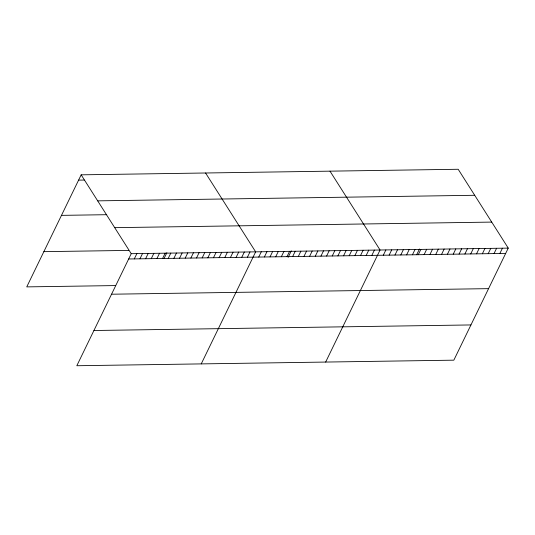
<?xml version="1.0" encoding="UTF-8"?>
<svg xmlns="http://www.w3.org/2000/svg" width="535" height="535" viewBox="0 0 535 535"><rect width="100%" height="100%" fill="white"/><g stroke="black" fill="none" stroke-linecap="round" stroke-linejoin="round"><path stroke-width="0.8" d="M81.159 174.831L131.229 253.684L76.819 365.733L453.84 360.169L508.25 248.113L458.181 169.267L81.159 174.831L26.75 286.887L115.62 285.57M134.305 258.907L136.88 253.603M139.963 258.82L142.537 253.516M145.62 258.739L148.195 253.436M151.271 258.652L153.846 253.349M156.929 258.572L159.504 253.269M162.587 258.485L165.161 253.182M164.084 258.445L166.873 252.694M168.237 258.405L170.812 253.102M173.895 258.318L176.47 253.015M179.553 258.238L182.127 252.935M185.204 258.151L187.778 252.848M190.861 258.071L193.436 252.767M196.519 257.984L199.094 252.68M202.17 257.903L204.745 252.6M207.827 257.816L210.402 252.513M213.485 257.736L216.06 252.433M219.136 257.649L221.711 252.346M224.794 257.569L227.368 252.266M230.445 257.482L233.026 252.179M236.102 257.402L238.677 252.099M241.76 257.315L244.334 252.012M247.411 257.235L249.992 251.931M201.234 363.9L255.643 251.845L205.574 172.999M258.726 257.067L261.301 251.764M264.377 256.981L266.958 251.677M270.035 256.9L272.609 251.597M275.692 256.813L278.267 251.51M281.343 256.733L283.924 251.43M287.001 256.646L289.575 251.343M288.151 257.328L291.294 250.861M292.658 256.566L295.233 251.263M298.309 256.479L300.884 251.176M303.967 256.399L306.542 251.096M309.625 256.312L312.199 251.009M315.275 256.232L317.85 250.928M320.933 256.145L323.508 250.841M326.591 256.064L329.165 250.761M332.242 255.977L334.816 250.674M337.899 255.897L340.474 250.594M343.557 255.81L346.132 250.507M349.208 255.73L351.783 250.427M354.865 255.643L357.44 250.34M360.523 255.563L363.098 250.26M366.174 255.476L368.749 250.173M371.832 255.396L374.406 250.092M325.654 362.061L380.064 250.005L329.995 171.16M383.314 255.228L385.889 249.925M389.139 255.141L391.714 249.838M394.964 255.055L397.545 249.751M400.795 254.968L403.37 249.664M406.62 254.881L409.195 249.577M412.445 254.794L415.02 249.491M416.691 254.713L419.48 248.962M418.276 254.707L420.851 249.404M424.101 254.627L426.676 249.317M429.926 254.54L432.501 249.236M435.751 254.453L438.332 249.149M441.582 254.366L444.157 249.063M447.407 254.279L449.982 248.976M453.232 254.192L455.807 248.889M459.063 254.105L461.638 248.802M464.888 254.018L467.463 248.715M470.713 253.938L473.288 248.635M476.538 253.851L479.119 248.548M482.369 253.764L484.944 248.461M488.194 253.677L490.769 248.374M494.019 253.59L496.594 248.287M499.851 253.503L502.425 248.2M78.585 180.135L84.242 180.054M97.684 200.852L474.705 195.282M61.478 215.364L106.719 214.696M114.704 227.663L491.725 222.092M43.857 251.657L128.688 250.407M131.229 253.684L508.25 248.113M128.654 258.987L505.675 253.416M111.547 294.217L488.569 288.646M93.926 330.51L470.947 324.939"/></g></svg>
